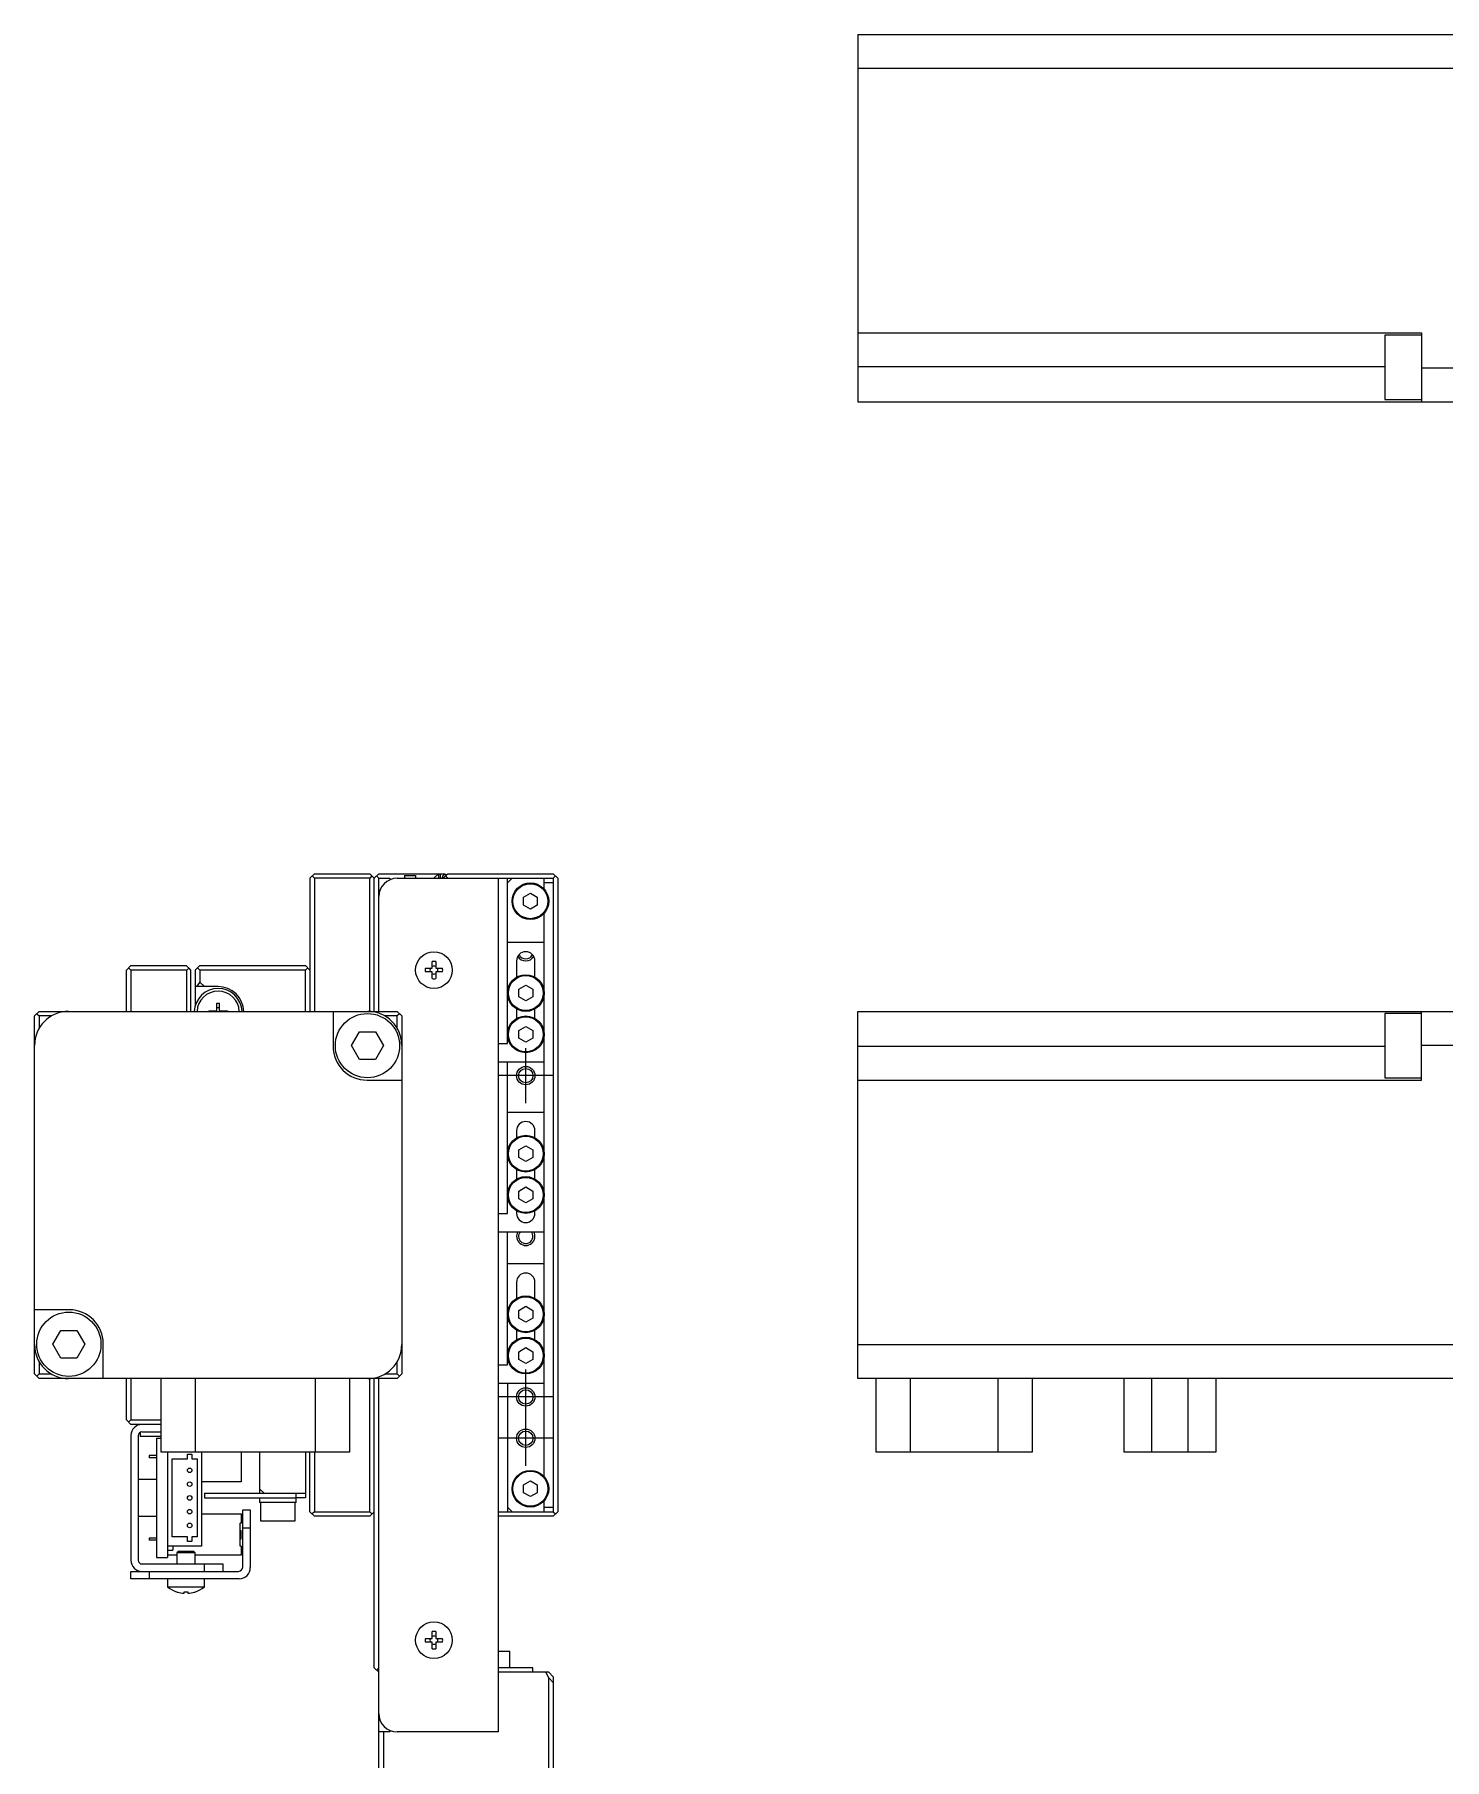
# Model space of a CAD drawing. Extents: x 0 to 645, y -8 to 408.
# Drawn here: x 0 to 153.5, y 219.6 to 407.5 of the extents above; entities that cross this region are included whole.
import ezdxf

# ---------------------------------------------------------------- set-up
doc = ezdxf.new("R2010")
doc.units = 0
doc.header["$LTSCALE"] = 0.5
doc.linetypes.add('CENTER', pattern=[50.8, 31.75, -6.35, 6.35, -6.35])
for name, color, linetype in [('MSM_CENTER', 1, 'CENTER'), ('MSM_CONTINUOUS', 7, 'CONTINUOUS'), ('MSM_NARROW', 5, 'CONTINUOUS')]:
    doc.layers.add(name, color=color, linetype=linetype)

msp = doc.modelspace()

# ---------------------------------------------------------------- linework, layer by layer
at = {"layer": 'MSM_CENTER'}
for p, q in [((53.5, 291.1), (53.5, 297.1)), ((56.5, 294.1), (50.5, 294.1)), ((53.5, 251.6), (53.5, 262.1)), ((56.5, 259.1), (50.5, 259.1)), ((56.5, 254.6), (50.5, 254.6))]:
    msp.add_line(p, q, dxfattribs=at)
at = {"layer": 'MSM_CONTINUOUS'}
for p, q in [((89.65, 407.52), (156.05, 407.52)), ((89.65, 407.52), (89.65, 367.52)), ((156.05, 403.82), (89.65, 403.82)), ((89.65, 375.01), (151.05, 375.01)), ((147.05, 374.76), (147.05, 367.76)), ((151.05, 374.76), (147.05, 374.76)), ((151.05, 375.01), (151.05, 367.52)), ((147.05, 371.31), (89.65, 371.31)), ((151.05, 371.22), (156.05, 371.22)), ((89.65, 367.52), (156.05, 367.52)), ((147.05, 367.76), (151.05, 367.76)), ((30.5, 316.1), (30, 315.6)), ((30.5, 315.6), (30.25, 315.85)), ((30.5, 316.1), (36.5, 316.1)), ((36.5, 316.1), (37, 315.6)), ((36.75, 315.85), (36.5, 315.6)), ((37.5, 316.1), (37, 315.6)), ((37.5, 315.6), (37.25, 315.85)), ((37.5, 316.1), (44.7, 316.1)), ((40.3, 315.9), (40.3, 315.6)), ((40.3, 315.9), (41.5, 315.9)), ((41.5, 315.9), (41.5, 315.6)), ((44, 316.1), (43.5, 315.6)), ((44, 316.1), (44, 315.6)), ((44.2, 315.6), (44.2, 316.1)), ((44.5, 315.6), (45, 316.1)), ((44.7, 316.1), (44.8, 316)), ((44.7, 316), (44.9, 316)), ((45, 315.6), (44.75, 315.85)), ((45, 316.1), (56.5, 316.1)), ((56.5, 316.1), (57, 315.6)), ((56.75, 315.85), (56.5, 315.6)), ((30, 315.6), (30, 301.1)), ((30.5, 315.6), (30.5, 301.1)), ((36.5, 315.6), (30.5, 315.6)), ((36.5, 301.1), (36.5, 315.6)), ((37, 301.1), (37, 315.6)), ((37.5, 315.6), (38.7, 315.6)), ((37.5, 301.1), (37.5, 315.6)), ((38.7, 315.6), (38.7, 315.43)), ((39.5, 315.6), (56.5, 315.6)), ((44.4, 315.7), (44.4, 315.6)), ((44.6, 315.7), (44.4, 315.7)), ((50.5, 315.6), (50.5, 222.6)), ((51.5, 297.6), (51.5, 315.6)), ((51.5, 315.1), (52, 315.6)), ((53.25, 313.53), (54, 313.97)), ((54, 313.97), (54.75, 313.53)), ((55.5, 314.42), (55.5, 315.6)), ((56.5, 315.1), (55.5, 315.1)), ((56.5, 315.6), (56.5, 246.6)), ((57, 315.6), (57, 246.6)), ((53.25, 312.67), (53.25, 313.53)), ((54, 312.24), (53.25, 312.67)), ((54.75, 312.67), (54, 312.24)), ((54.75, 313.53), (54.75, 312.67)), ((55.5, 250.42), (55.5, 311.78)), ((55.5, 308.6), (51.5, 308.6)), ((43.3, 305.8), (43.3, 306.53)), ((43.7, 306.53), (43.7, 305.8)), ((52.5, 306.6), (52.5, 304.83)), ((54.5, 304.83), (54.5, 306.6)), ((10, 305.6), (10.5, 306.1)), ((10, 301.1), (10, 305.6)), ((10.5, 305.6), (10.25, 305.85)), ((10.5, 306.1), (16.5, 306.1)), ((10.5, 305.6), (10.5, 301.1)), ((16.6, 305.6), (10.5, 305.6)), ((16.5, 306.1), (16.8, 305.8)), ((16.6, 305.6), (16.8, 305.8)), ((16.6, 301.1), (16.6, 305.6)), ((16.8, 305.8), (17, 305.6)), ((17, 305.6), (17, 301.1)), ((18, 306.1), (17.5, 305.6)), ((17.5, 305.6), (17.5, 301.72)), ((18, 305.6), (17.75, 305.85)), ((18, 306.1), (29.5, 306.1)), ((18, 305.6), (18, 304.3)), ((29.5, 305.6), (18, 305.6)), ((29.5, 306.1), (30, 305.6)), ((29.75, 305.85), (29.5, 305.6)), ((29.5, 301.1), (29.5, 305.6)), ((42.57, 305.8), (43.3, 305.8)), ((43.3, 305.4), (42.57, 305.4)), ((43.3, 304.67), (43.3, 305.4)), ((43.7, 305.8), (44.43, 305.8)), ((44.43, 305.4), (43.7, 305.4)), ((43.7, 305.4), (43.7, 304.67)), ((20, 303.8), (17.5, 303.8)), ((18, 304.3), (17.65, 303.8)), ((18.5, 303.8), (18, 304.3)), ((52.75, 303.53), (53.5, 303.97)), ((52.75, 302.67), (52.75, 303.53)), ((53.5, 302.24), (52.75, 302.67)), ((53.5, 303.97), (54.25, 303.53)), ((54.25, 302.67), (53.5, 302.24)), ((54.25, 303.53), (54.25, 302.67)), ((0, 300.6), (0.5, 301.1)), ((0.25, 300.85), (0.5, 300.6)), ((0.5, 301.1), (39.5, 301.1)), ((19, 301.15), (19.8, 301.15)), ((19, 301.15), (19, 301.1)), ((19.54, 301.1), (19.53, 301.15)), ((19.86, 302), (20.15, 302)), ((19.86, 301.21), (19.86, 302)), ((20.15, 301.47), (19.86, 301.47)), ((20.15, 301.21), (20.15, 302)), ((20.21, 301.15), (21, 301.15)), ((20.46, 301.1), (20.47, 301.15)), ((21, 301.15), (21, 301.1)), ((32.51, 301.1), (32.51, 297.31)), ((39.5, 301.1), (40, 300.6)), ((39.75, 300.85), (39.5, 300.6)), ((52.5, 301.37), (52.5, 300.33)), ((54.5, 300.33), (54.5, 301.37)), ((89.65, 261.1), (89.65, 301.1)), ((89.65, 301.1), (156.05, 301.1)), ((147.05, 300.87), (147.05, 293.87)), ((151.05, 300.87), (147.05, 300.87)), ((151.05, 293.61), (151.05, 301.1)), ((0, 261.6), (0, 300.6)), ((1.84, 300.6), (0.5, 300.6)), ((0.5, 300.6), (0.5, 299.26)), ((34.53, 297.37), (35.4, 298.87)), ((35.4, 298.87), (37.13, 298.87)), ((37.13, 298.87), (38, 297.37)), ((39.5, 300.6), (38.16, 300.6)), ((39.5, 299.26), (39.5, 300.6)), ((40, 300.6), (40, 261.6)), ((52.75, 299.03), (53.5, 299.47)), ((52.75, 298.17), (52.75, 299.03)), ((53.5, 299.47), (54.25, 299.03)), ((54.25, 299.03), (54.25, 298.17)), ((35.4, 295.87), (34.53, 297.37)), ((38, 297.37), (37.13, 295.87)), ((50.5, 297.6), (51.5, 297.6)), ((53.5, 297.74), (52.75, 298.17)), ((54.25, 298.17), (53.5, 297.74)), ((89.65, 297.31), (147.05, 297.31)), ((156.05, 297.4), (151.05, 297.4)), ((37.13, 295.87), (35.4, 295.87)), ((50.5, 295.6), (55.5, 295.6)), ((51.5, 279.1), (51.5, 295.6)), ((36.21, 293.61), (40, 293.61)), ((89.65, 293.61), (151.05, 293.61)), ((147.05, 293.87), (151.05, 293.87)), ((55.5, 290.1), (51.5, 290.1)), ((52.5, 288.1), (52.5, 287.33)), ((54.5, 287.33), (54.5, 288.1)), ((52.75, 286.03), (53.5, 286.47)), ((52.75, 285.17), (52.75, 286.03)), ((53.5, 286.47), (54.25, 286.03)), ((54.25, 286.03), (54.25, 285.17)), ((52.5, 283.87), (52.5, 282.83)), ((53.5, 284.74), (52.75, 285.17)), ((54.25, 285.17), (53.5, 284.74)), ((54.5, 282.83), (54.5, 283.87)), ((52.75, 281.53), (53.5, 281.97)), ((53.5, 281.97), (54.25, 281.53)), ((52.75, 280.67), (52.75, 281.53)), ((53.5, 280.24), (52.75, 280.67)), ((54.25, 280.67), (53.5, 280.24)), ((54.25, 281.53), (54.25, 280.67)), ((50.5, 279.1), (51.5, 279.1)), ((52.5, 279.37), (52.5, 279.1)), ((54.5, 279.1), (54.5, 279.37)), ((50.5, 277.1), (55.5, 277.1)), ((51.5, 262.6), (51.5, 277.1)), ((55.5, 273.6), (51.5, 273.6)), ((52.5, 271.6), (52.5, 269.83)), ((54.5, 269.83), (54.5, 271.6)), ((52.75, 268.53), (53.5, 268.97)), ((53.5, 268.97), (54.25, 268.53)), ((3.79, 268.59), (0, 268.59)), ((52.75, 267.67), (52.75, 268.53)), ((53.5, 267.24), (52.75, 267.67)), ((54.25, 267.67), (53.5, 267.24)), ((54.25, 268.53), (54.25, 267.67)), ((2, 264.84), (2.87, 266.34)), ((2.87, 266.34), (4.6, 266.34)), ((4.6, 266.34), (5.47, 264.84)), ((52.5, 266.37), (52.5, 265.33)), ((54.5, 265.33), (54.5, 266.37)), ((2.87, 263.34), (2, 264.84)), ((4.6, 263.34), (2.87, 263.34)), ((5.47, 264.84), (4.6, 263.34)), ((7.49, 261.1), (7.49, 264.89)), ((52.75, 264.03), (53.5, 264.47)), ((52.75, 263.17), (52.75, 264.03)), ((53.5, 262.74), (52.75, 263.17)), ((53.5, 264.47), (54.25, 264.03)), ((54.25, 263.17), (53.5, 262.74)), ((54.25, 264.03), (54.25, 263.17)), ((89.65, 264.8), (156.05, 264.8)), ((0.5, 261.1), (0, 261.6)), ((0.25, 261.35), (0.5, 261.6)), ((0.5, 262.94), (0.5, 261.6)), ((0.5, 261.6), (1.84, 261.6)), ((38.16, 261.6), (39.5, 261.6)), ((39.5, 261.6), (39.5, 262.94)), ((39.5, 261.6), (39.75, 261.35)), ((40, 261.6), (39.5, 261.1)), ((50.5, 262.6), (51.5, 262.6)), ((39.5, 261.1), (0.5, 261.1)), ((10, 256.6), (10, 261.1)), ((10.5, 261.1), (10.5, 256.6)), ((13.8, 253.1), (13.8, 261.1)), ((17.5, 261.1), (17.5, 253.1)), ((30.6, 253.1), (30.6, 261.1)), ((34.3, 261.1), (34.3, 253.1)), ((36.5, 246.6), (36.5, 261.1)), ((37, 229.6), (37, 261.1)), ((37.5, 215.6), (37.5, 261.1)), ((50.5, 260.6), (55.5, 260.6)), ((51.5, 260.6), (51.5, 246.6)), ((156.05, 261.1), (89.65, 261.1)), ((91.65, 253.1), (91.65, 261.1)), ((95.35, 261.1), (95.35, 253.1)), ((104.95, 253.1), (104.95, 261.1)), ((108.65, 261.1), (108.65, 253.1)), ((118.65, 253.1), (118.65, 261.1)), ((121.65, 261.1), (121.65, 253.1)), ((125.65, 253.1), (125.65, 261.1)), ((128.65, 261.1), (128.65, 253.1)), ((10.5, 256.1), (10, 256.6)), ((10.25, 256.35), (10.5, 256.6)), ((10.5, 256.6), (13.8, 256.6)), ((13.8, 256.1), (10.5, 256.1)), ((10.5, 254.9), (10.5, 241.3)), ((11.3, 254.9), (11.3, 241.3)), ((11.5, 255.25), (11.5, 254.8)), ((13.79, 254.8), (11.5, 254.8)), ((11.7, 255.3), (13.8, 255.3)), ((13.3, 254.6), (13.3, 241.6)), ((13.3, 254.6), (13.8, 254.6)), ((13.3, 252.73), (12.5, 252.73)), ((12.5, 252.73), (12.5, 252.48)), ((13.3, 252.48), (12.5, 252.48)), ((34.3, 253.1), (13.8, 253.1)), ((14.5, 253.1), (14.5, 241.6)), ((15, 243.85), (15, 252.35)), ((15, 252.35), (16.65, 252.35)), ((16.65, 252.85), (17.15, 252.85)), ((16.65, 252.35), (16.65, 252.85)), ((17.15, 252.85), (17.15, 252.35)), ((17.15, 252.35), (17.7, 252.35)), ((17.7, 252.35), (17.7, 243.85)), ((18.2, 253.1), (18.2, 242.85)), ((22.5, 253.1), (22.5, 249.85)), ((24.5, 253.1), (24.5, 248.6)), ((29.5, 253.1), (29.5, 248.1)), ((30, 246.6), (30, 253.1)), ((30.5, 253.1), (30.5, 246.6)), ((108.65, 253.1), (91.65, 253.1)), ((128.65, 253.1), (118.65, 253.1)), ((13.3, 250.1), (11.3, 250.1)), ((53.25, 249.53), (54, 249.97)), ((54, 249.97), (54.75, 249.53)), ((22.5, 249.85), (18.2, 249.85)), ((18.5, 248.6), (24.5, 248.6)), ((18.5, 248.6), (18.5, 248.1)), ((18.5, 248.1), (28.5, 248.1)), ((25, 248.6), (24.5, 249.1)), ((24.5, 248.6), (29.5, 248.6)), ((24.5, 248.1), (24.5, 247.6)), ((28.5, 247.6), (28.5, 248.6)), ((29.5, 248.1), (28.5, 248.1)), ((53.25, 248.67), (53.25, 249.53)), ((54, 248.24), (53.25, 248.67)), ((54.75, 248.67), (54, 248.24)), ((54.75, 249.53), (54.75, 248.67)), ((18.2, 246.35), (22.5, 246.35)), ((22.5, 246.35), (22.5, 245.35)), ((22.7, 240.6), (22.7, 246.8)), ((22.7, 246.8), (23.5, 246.8)), ((23.5, 246.8), (23.5, 240.5)), ((28.5, 247.6), (24.5, 247.6)), ((24.6, 247.6), (24.6, 245.6)), ((28.4, 245.6), (28.4, 247.6)), ((30, 246.6), (30.5, 246.1)), ((30.5, 246.6), (30.25, 246.35)), ((30.5, 246.6), (36.5, 246.6)), ((36.5, 246.6), (36.75, 246.35)), ((37, 246.6), (36.5, 246.1)), ((50.5, 246.6), (56.5, 246.6)), ((52, 246.6), (51.5, 247.1)), ((55.5, 246.6), (55.5, 247.78)), ((55.5, 247.1), (56.5, 247.1)), ((56.5, 246.6), (56.75, 246.35)), ((57, 246.6), (56.5, 246.1)), ((11.3, 246.1), (13.3, 246.1)), ((22.5, 245.35), (22.4, 245.35)), ((22.4, 242.85), (22.4, 245.35)), ((22.4, 244.55), (22.5, 244.55)), ((22.5, 243.65), (22.5, 244.55)), ((23.5, 244.8), (22.7, 244.8)), ((24.6, 245.6), (28.4, 245.6)), ((36.5, 246.1), (30.5, 246.1)), ((56.5, 246.1), (50.5, 246.1)), ((12.5, 243.73), (12.5, 243.48)), ((13.3, 243.73), (12.5, 243.73)), ((13.3, 243.48), (12.5, 243.48)), ((18.2, 242.85), (14.5, 242.85)), ((16.65, 243.85), (15, 243.85)), ((15.05, 242.85), (15.05, 242.4)), ((16.65, 243.35), (16.65, 243.85)), ((17.15, 243.35), (16.65, 243.35)), ((17.15, 243.85), (17.15, 243.35)), ((17.7, 243.85), (17.15, 243.85)), ((22.4, 244.18), (22.5, 244.18)), ((22.4, 244.03), (22.5, 244.03)), ((22.4, 243.65), (22.5, 243.65)), ((22.5, 242.85), (22.4, 242.85)), ((22.5, 242.85), (22.5, 241.85)), ((11.7, 240.9), (20.5, 240.9)), ((13.3, 241.6), (14.5, 241.6)), ((14.5, 242.4), (15.05, 242.4)), ((15.5, 241.85), (14.5, 241.85)), ((15.7, 242.3), (15.5, 242.1)), ((17.5, 242.1), (15.5, 242.1)), ((15.5, 242.1), (15.5, 240.9)), ((15.7, 242.3), (17.3, 242.3)), ((17.5, 242.1), (17.3, 242.3)), ((17.5, 240.9), (17.5, 242.1)), ((22.5, 241.85), (17.5, 241.85)), ((18.5, 240.1), (18.5, 240.9)), ((20.5, 240.9), (20.5, 240.1)), ((10.5, 239.3), (10.5, 240.1)), ((10.5, 240.1), (22.2, 240.1)), ((22.3, 239.3), (10.5, 239.3)), ((12.5, 240.1), (12.5, 239.3)), ((14.5, 239.3), (14.5, 238.4)), ((18.5, 238.4), (18.5, 239.3)), ((14.5, 238.4), (18.5, 238.4)), ((15.55, 237.85), (15.57, 237.85)), ((16.3, 237.85), (16.7, 237.85)), ((16.3, 237.71), (16.3, 237.85)), ((16.7, 237.85), (16.7, 237.71)), ((17.43, 237.85), (17.45, 237.85)), ((43.3, 232.8), (43.3, 233.53)), ((43.7, 233.53), (43.7, 232.8)), ((42.57, 232.8), (43.3, 232.8)), ((43.3, 232.4), (42.57, 232.4)), ((43.3, 231.67), (43.3, 232.4)), ((43.7, 232.8), (44.43, 232.8)), ((44.43, 232.4), (43.7, 232.4)), ((43.7, 232.4), (43.7, 231.67)), ((50.5, 231.4), (51.75, 231.4)), ((51.75, 229.6), (51.75, 231.4)), ((37, 229.6), (37.5, 229.1)), ((37.25, 229.35), (37.5, 229.6)), ((54.25, 229.6), (50.5, 229.6)), ((54.25, 229.1), (54.25, 229.6)), ((56, 229.1), (50.5, 229.1)), ((56, 228.49), (55.69, 229.1)), ((56, 229.1), (56.5, 228.6)), ((56, 215.6), (56, 228.49)), ((56.5, 227.99), (56, 228.49)), ((56.5, 228.6), (56.5, 215.6)), ((38.7, 222.6), (37.5, 222.6)), ((38, 222.6), (38, 215.6)), ((38.7, 222.77), (38.7, 222.6)), ((50.5, 222.6), (39.5, 222.6))]:
    msp.add_line(p, q, dxfattribs=at)
for centre, radius in [((54, 313.1), 2), ((54, 313.1), 1.9), ((43.5, 305.6), 2), ((53.5, 303.1), 2), ((53.5, 303.1), 1.9), ((36.26, 297.37), 3.5), ((53.5, 298.6), 2), ((53.5, 298.6), 1.9), ((53.5, 294.1), 0.783), ((53.5, 285.6), 2), ((53.5, 285.6), 1.9), ((53.5, 281.1), 2), ((53.5, 281.1), 1.9), ((53.5, 268.1), 2), ((53.5, 268.1), 1.9), ((3.74, 264.84), 3.5), ((53.5, 263.6), 2), ((53.5, 263.6), 1.9), ((53.5, 259.1), 0.783), ((53.5, 254.6), 0.783), ((16.9, 251.1), 0.25), ((54, 249.1), 2), ((54, 249.1), 1.9), ((16.9, 249.6), 0.25), ((16.9, 248.1), 0.25), ((16.9, 246.6), 0.25), ((16.9, 245.1), 0.25), ((43.5, 232.6), 2)]:
    msp.add_circle(centre, radius, dxfattribs=at)
for centre, radius, start, end in [((44.7, 315.7), 0.3, 90, 180), ((39.5, 313.6), 2, 90, 180), ((43.5, 305.6), 0.95, 77.8468, 102.1532), ((53.5, 306.6), 1, 0, 180), ((53.5, 307.6), 0.783, 203.0634, 336.9366), ((43.5, 305.6), 0.95, 167.8468, 192.1532), ((43.5, 305.6), 0.435, 152.6335, 207.3665), ((43.5, 305.6), 0.435, 62.6335, 117.3665), ((43.5, 305.6), 0.435, 242.6335, 297.3665), ((43.5, 305.6), 0.95, 257.8468, 282.1532), ((43.5, 305.6), 0.435, 332.6335, 27.3665), ((43.5, 305.6), 0.95, 347.8468, 12.1532), ((20, 301), 2.6, 2.2042, 177.7958), ((20, 301), 2.3, 2.4919, 177.5081), ((20, 301), 2.8, 2.0467, 90), ((3.7, 297.4), 3.7, 90, 180), ((19.8, 301.21), 0.06, 270, 0), ((20.21, 301.21), 0.06, 180, 270), ((36.3, 297.4), 3.7, 0, 90), ((36.21, 297.31), 3.7, 180, 270), ((53.5, 288.1), 1, 0, 180), ((53.5, 279.1), 1, 180, 0), ((53.5, 276.6), 0.783, 140.3451, 39.6549), ((53.5, 271.6), 1, 0, 180), ((3.79, 264.89), 3.7, 0, 90), ((3.7, 264.8), 3.7, 180, 270), ((36.3, 264.8), 3.7, 270, 0), ((11.7, 254.9), 1.2, 90, 180), ((11.7, 254.9), 0.4, 90, 180), ((11.7, 241.3), 1.2, 180, 270), ((11.7, 241.3), 0.4, 180, 270), ((22.2, 240.6), 0.5, 270, 0), ((22.3, 240.5), 1.2, 270, 0), ((16.5, 240.9), 3.2, 231.3178, 252.73), ((16.5, 240.9), 3.19, 253.0947, 266.4097), ((16.5, 240.9), 3.19, 273.5903, 286.9053), ((16.5, 240.9), 3.2, 287.27, 308.6822), ((43.5, 232.6), 0.95, 77.8468, 102.1532), ((43.5, 232.6), 0.435, 62.6335, 117.3665), ((43.5, 232.6), 0.95, 167.8468, 192.1532), ((43.5, 232.6), 0.435, 152.6335, 207.3665), ((43.5, 232.6), 0.435, 242.6335, 297.3665), ((43.5, 232.6), 0.95, 257.8468, 282.1532), ((43.5, 232.6), 0.435, 332.6335, 27.3665), ((43.5, 232.6), 0.95, 347.8468, 12.1532), ((39.5, 224.6), 2, 180, 270)]:
    msp.add_arc(centre, radius, start, end, dxfattribs=at)
at = {"layer": 'MSM_NARROW'}
for centre in [(53.5, 294.1), (53.5, 259.1), (53.5, 254.6)]:
    msp.add_circle(centre, 1, dxfattribs=at)
for centre, start, end in [((53.5, 307.6), 210, 330), ((53.5, 276.6), 150, 30)]:
    msp.add_arc(centre, 1, start, end, dxfattribs=at)

doc.saveas('drawing.dxf')
